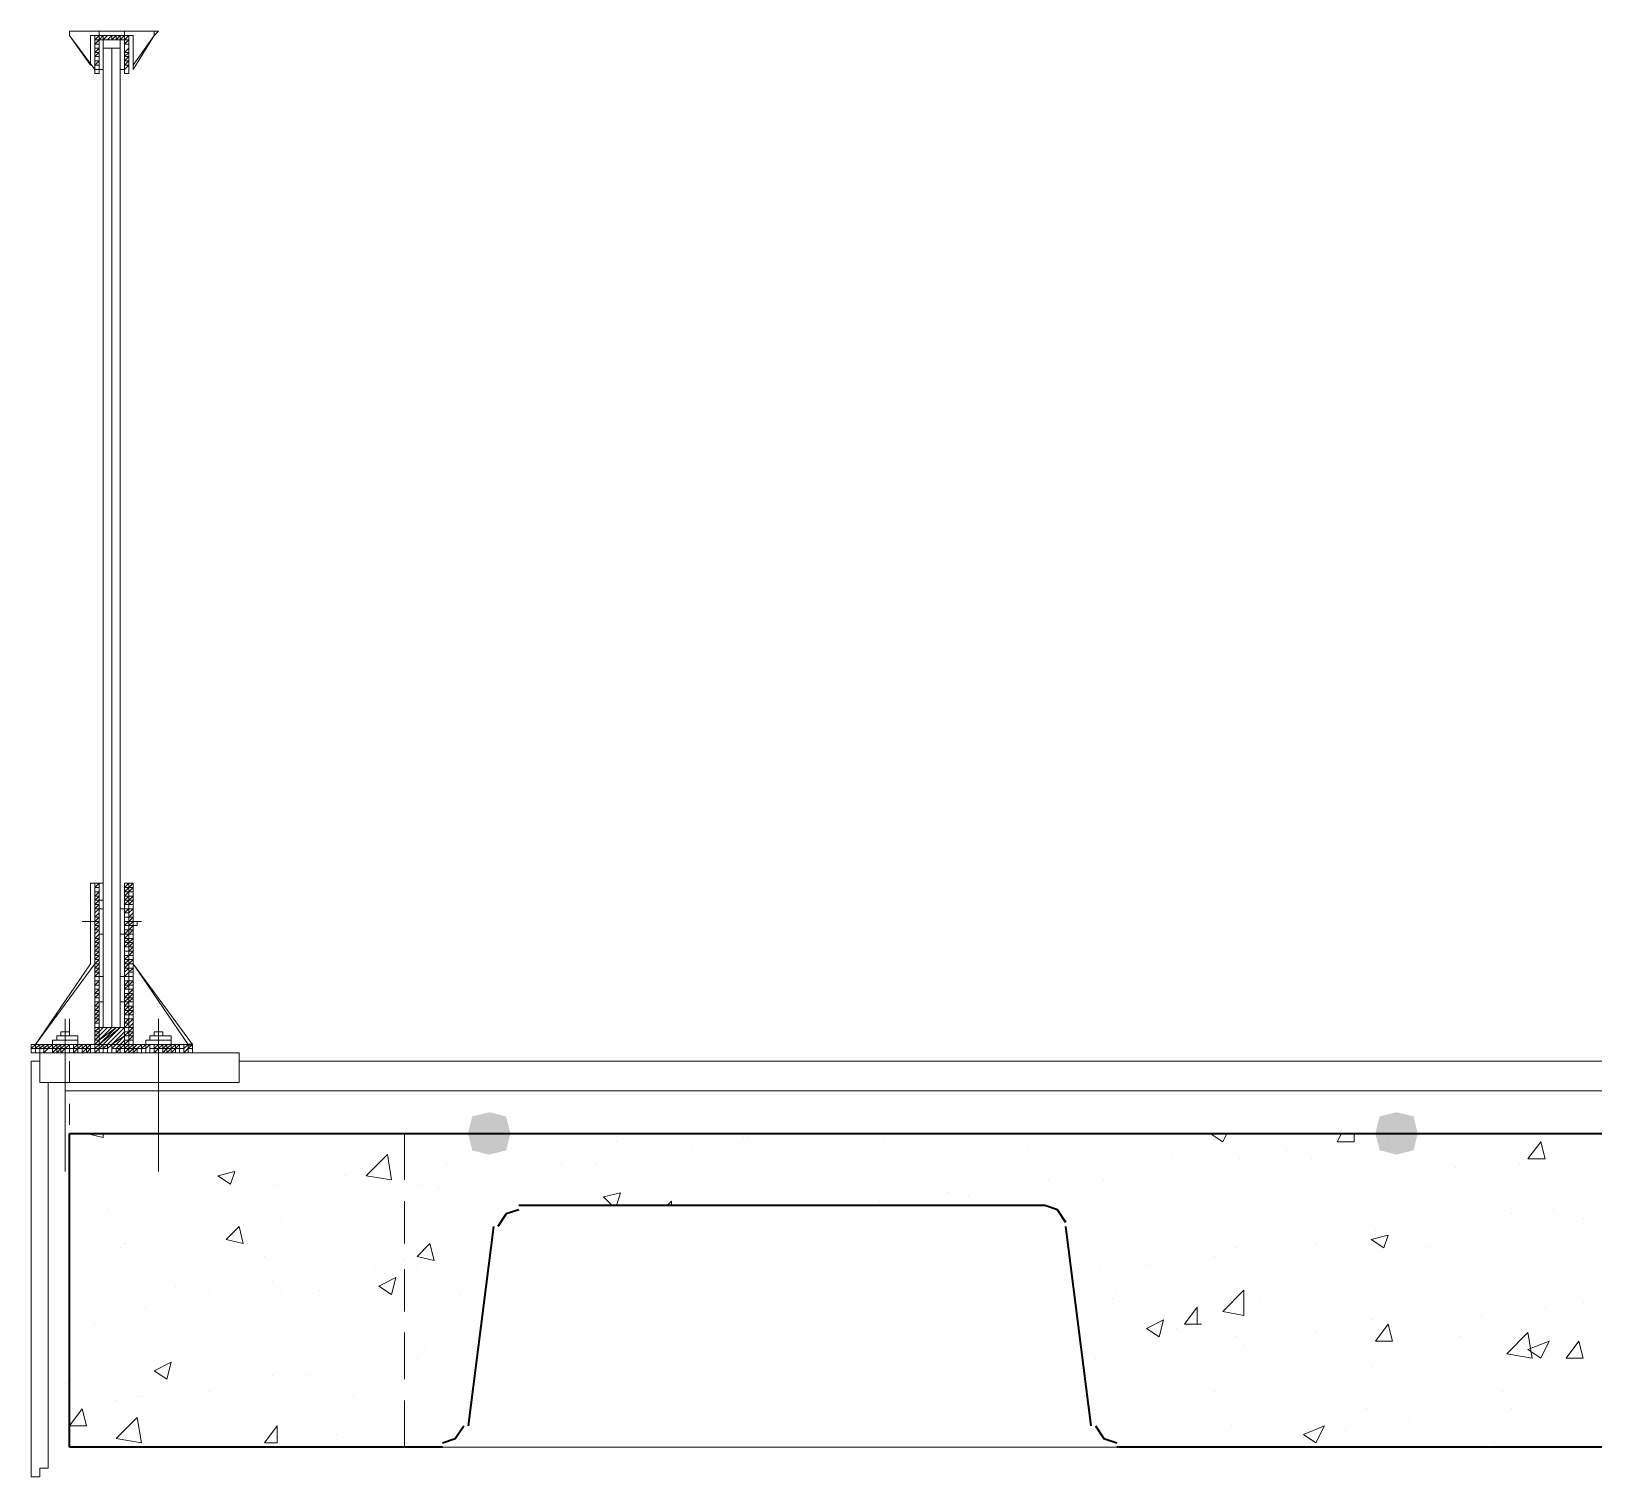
# Model space of a CAD drawing. Header units: millimetres. Extents: x 182 to 575, y -105 to 95.
# Drawn here: x 364.427 to 366.182, y 4.139 to 5.763 of the extents above; entities that cross this region are included whole.
import ezdxf

# ---------------------------------------------------------------- set-up
doc = ezdxf.new("R2010")
doc.units = ezdxf.units.MM
doc.header["$MEASUREMENT"] = 0
doc.layers.add('PDF_Geometry', color=7, linetype='Continuous')
doc.layers.add('PDF_Solid Fills', color=7, linetype='Continuous')

msp = doc.modelspace()

# ---------------------------------------------------------------- hatches: boundary and pattern name
at = {"layer": 'PDF_Solid Fills', "transparency": 33554559}
for points in [[(364.9417, 4.5007), (364.9607, 4.5055), (364.9655, 4.5245), (364.9607, 4.5436), (364.9417, 4.5483), (364.9226, 4.5436), (364.9179, 4.5245), (364.9226, 4.5055)], [(365.9798, 4.5436), (365.9607, 4.5483), (365.9417, 4.5436), (365.9369, 4.5245), (365.9417, 4.5055), (365.9607, 4.5007), (365.9798, 4.5055), (365.9845, 4.5245)]]:
    msp.add_hatch(color=256, dxfattribs=at).paths.add_polyline_path(points)

# ---------------------------------------------------------------- linework, layer by layer
at = {"layer": 'PDF_Geometry', "lineweight": 13}
for points in [[(364.5036, 5.7579), (364.4988, 5.7531), (364.4988, 5.7579), (364.4988, 5.7198), (364.4702, 5.7579), (364.4702, 5.7626), (364.475, 5.7626), (364.5179, 5.7626), (364.5655, 5.7626), (364.5655, 5.7579), (364.5417, 5.7198), (364.5417, 5.7579), (364.5417, 5.7198), (364.5655, 5.7579), (364.5702, 5.7626), (364.5655, 5.7626), (364.5179, 5.7626), (364.5655, 5.7626), (364.5655, 5.7579), (364.5417, 5.7198), (364.5417, 5.7579)], [(364.5131, 5.7579), (364.5083, 5.7531), (364.5083, 5.7579), (364.5036, 5.7531), (364.5036, 5.7483), (364.4988, 5.7483), (364.4988, 5.7436)], [(364.5083, 5.7531), (364.5131, 5.7531), (364.5179, 5.7579), (364.5179, 5.7531), (364.5131, 5.7531)], [(364.5131, 5.7579), (364.5131, 5.7579)], [(364.5131, 5.7579), (364.5131, 5.7579)], [(364.5131, 5.7579), (364.5131, 5.7579)], [(364.5179, 5.7579), (364.5179, 5.7579)], [(364.5274, 5.7579), (364.5274, 5.7531), (364.5226, 5.7531), (364.5274, 5.7579), (364.5226, 5.7579), (364.5226, 5.7531), (364.5179, 5.7531), (364.5226, 5.7579)], [(364.5226, 5.7579), (364.5226, 5.7579)], [(364.5321, 5.7579), (364.5321, 5.7579)], [(364.5369, 5.7579), (364.5369, 5.7579)], [(364.4988, 5.7531), (364.4988, 5.7531)], [(364.5036, 5.7436), (364.4988, 5.7388), (364.4988, 5.7436), (364.5036, 5.7436), (364.5036, 5.7483)], [(364.4988, 5.7436), (364.4988, 5.7436)], [(364.5036, 5.7388), (364.4988, 5.7341), (364.4988, 5.7388), (364.5036, 5.7388), (364.4988, 5.7388)], [(364.5036, 5.7483), (364.5036, 5.7483)], [(364.5036, 5.7436), (364.5036, 5.7436)], [(364.5036, 5.7388), (364.5036, 5.7388)], [(364.5131, 5.7531), (364.5131, 5.7531)], [(364.5179, 5.7531), (364.5179, 5.7531)], [(364.5274, 5.7531), (364.5274, 5.7531)], [(364.5321, 5.7531), (364.5321, 5.7531)], [(364.5321, 5.7483), (364.5369, 5.7483), (364.5321, 5.7483), (364.5369, 5.7531)], [(364.5321, 5.7436), (364.5321, 5.7436)], [(364.5321, 5.7436), (364.5321, 5.7436)], [(364.5369, 5.7388), (364.5321, 5.7388), (364.5369, 5.7436), (364.5369, 5.7388), (364.5321, 5.7388)], [(364.5369, 5.7531), (364.5369, 5.7531)], [(364.5369, 5.7531), (364.5369, 5.7531)], [(364.5369, 5.7531), (364.5369, 5.7531)], [(364.5369, 5.7436), (364.5369, 5.7483)], [(364.5369, 5.7483), (364.5369, 5.7483)], [(364.5369, 5.7436), (364.5369, 5.7436)], [(364.4988, 5.7341), (364.4988, 5.7341)], [(364.4988, 5.7341), (364.5036, 5.7341), (364.5036, 5.7293), (364.4988, 5.7293), (364.5036, 5.7293), (364.4988, 5.7245), (364.5036, 5.7245), (364.5036, 5.7198), (364.4988, 5.7198), (364.4988, 5.715)], [(364.4988, 5.7293), (364.4988, 5.7293)], [(364.4988, 5.7293), (364.4988, 5.7293)], [(364.4988, 5.7245), (364.4988, 5.7245)], [(364.4988, 5.7198), (364.4988, 5.7245)], [(364.5036, 5.7341), (364.5036, 5.7341)], [(364.5036, 5.7245), (364.5036, 5.7245)], [(364.5321, 5.7341), (364.5321, 5.7341)], [(364.5369, 5.7293), (364.5369, 5.7245), (364.5321, 5.7245), (364.5369, 5.7293), (364.5369, 5.7341)], [(364.5321, 5.7245), (364.5321, 5.7293)], [(364.5321, 5.7198), (364.5369, 5.7245), (364.5369, 5.7198), (364.5369, 5.7245)], [(364.4988, 5.7198), (364.4988, 5.7198)], [(364.4988, 5.7198), (364.4988, 5.7198)], [(364.5369, 5.715), (364.5369, 5.7198), (364.5369, 5.715)], [(364.4988, 4.8055), (364.5036, 4.8055), (364.5036, 4.7864), (364.5036, 4.8055), (364.4988, 4.8055), (364.494, 4.8055), (364.494, 4.715), (364.4321, 4.6245), (364.494, 4.715), (364.494, 4.8055), (364.494, 4.715), (364.4321, 4.6245), (364.494, 4.715), (364.494, 4.8055)], [(364.6083, 4.6245), (364.5417, 4.6245), (364.5417, 4.715)], [(364.4702, 4.6531), (364.4702, 4.6341), (364.4702, 4.6388), (364.4655, 4.6388), (364.4655, 4.6341)], [(364.4655, 4.4817), (364.4655, 4.6531)], [(364.5702, 4.4817), (364.5702, 4.6531), (364.5702, 4.6341), (364.5702, 4.6388), (364.575, 4.6388), (364.575, 4.6341), (364.575, 4.6388)], [(364.4655, 4.6388), (364.4607, 4.6388), (364.4607, 4.6341)], [(364.4702, 4.6388), (364.4702, 4.6341)], [(364.5702, 4.6388), (364.5655, 4.6388), (364.5655, 4.6341)], [(364.4702, 4.6198), (364.4702, 4.6198)], [(364.5702, 4.6198), (364.5702, 4.6198)], [(364.4702, 4.6055), (364.4702, 4.5817)], [(364.5702, 4.6055), (364.5702, 4.5817)], [(364.6607, 4.6055), (366.6655, 4.6055)], [(364.4655, 4.5722), (383.4702, 4.5722)], [(364.4702, 4.5722), (364.4702, 4.5722)], [(364.5702, 4.5722), (364.5702, 4.5722)], [(364.4702, 4.5579), (364.4702, 4.5341)], [(364.5702, 4.5579), (364.5702, 4.5341)], [(364.494, 4.5245), (364.4702, 4.5245), (364.4702, 4.4722)], [(364.5702, 4.5245), (364.5226, 4.5245)], [(364.6464, 4.5245), (364.594, 4.5245)], [(364.7226, 4.5245), (364.6702, 4.5245)], [(364.794, 4.5245), (364.7464, 4.5245)], [(364.8464, 4.4722), (364.8464, 4.5245), (364.8226, 4.5245)], [(365.2369, 4.5245), (364.8512, 4.5245)], [(365.4464, 4.5245), (366.0512, 4.5245)], [(366.1798, 4.5245), (365.8702, 4.5245)], [(364.4702, 4.4483), (364.4702, 4.4007)], [(364.8464, 4.4007), (364.8464, 4.4483)], [(364.4702, 4.3722), (364.4702, 4.3245)], [(364.8464, 4.3245), (364.8464, 4.3722)], [(364.4702, 4.3007), (364.4702, 4.2483)], [(364.4988, 4.3103), (364.4988, 4.3103)], [(364.8464, 4.2483), (364.8464, 4.3007)], [(364.4702, 4.2245), (364.4702, 4.1722), (364.494, 4.1722)], [(364.8226, 4.1722), (364.8464, 4.1722), (364.8464, 4.2245)], [(364.5226, 4.1722), (364.5702, 4.1722)], [(364.594, 4.1722), (364.6464, 4.1722)], [(387.8893, 4.1722), (383.2464, 4.1722), (364.6702, 4.1722), (364.7226, 4.1722)], [(364.7464, 4.1722), (364.794, 4.1722)]]:
    msp.add_lwpolyline(points, dxfattribs=at)
for points in [[(364.5179, 5.7626), (364.475, 5.7626), (364.4702, 5.7626), (364.4702, 5.7579), (364.4988, 5.7198), (364.4988, 5.7579), (364.4988, 5.7198), (364.4702, 5.7579), (364.4702, 5.7626), (364.475, 5.7626)], [(364.5036, 5.7531), (364.5036, 5.7579), (364.5036, 5.7531), (364.4988, 5.7531), (364.4988, 5.7483)], [(364.5036, 5.7626), (364.5321, 5.7626), (364.5321, 5.7579), (364.5036, 5.7579)], [(364.5321, 5.7579), (364.5321, 5.7531), (364.5274, 5.7531)], [(364.5369, 5.7579), (364.5369, 5.7531), (364.5321, 5.7531)], [(364.5083, 4.6436), (364.5179, 4.6436), (364.5179, 5.7436), (364.5083, 5.7436)], [(364.5083, 4.6436), (364.5179, 4.6436), (364.5179, 5.7436), (364.5083, 5.7436)], [(364.5274, 4.6436), (364.5179, 4.6436), (364.5179, 5.7436), (364.5274, 5.7436)], [(364.5274, 4.6436), (364.5179, 4.6436), (364.5179, 5.7436), (364.5274, 5.7436)], [(364.5369, 5.7388), (364.5321, 5.7341), (364.5369, 5.7341)], [(364.5369, 5.7341), (364.5369, 5.7293), (364.5321, 5.7293)], [(364.5036, 5.7198), (364.5036, 5.715)], [(364.4321, 4.6245), (364.4988, 4.715), (364.4988, 4.8055), (364.5036, 4.8055), (364.5036, 4.7864), (364.5083, 4.7864), (364.5083, 4.8055), (364.5036, 4.8055), (364.4988, 4.8055), (364.494, 4.8055), (364.494, 4.715)], [(364.5417, 4.8055), (364.5321, 4.8055), (364.5321, 4.6245), (364.5036, 4.6245), (364.5036, 4.8055), (364.4988, 4.8055), (364.4988, 4.615), (364.5417, 4.615)], [(364.4988, 4.8055), (364.5036, 4.8055), (364.5036, 4.7864), (364.5036, 4.8055)], [(364.5417, 4.715), (364.5417, 4.8055), (364.5321, 4.8055), (364.5321, 4.7864), (364.5321, 4.8055), (364.5417, 4.8055), (364.5417, 4.715), (364.6083, 4.6245), (364.6036, 4.6245)], [(364.5417, 4.715), (364.5417, 4.8055), (364.5321, 4.8055), (364.5321, 4.7864), (364.5321, 4.8055), (364.5417, 4.8055), (364.5417, 4.715), (364.6083, 4.6245)], [(364.456, 4.6293), (364.4798, 4.6293), (364.4798, 4.6341), (364.456, 4.6341)], [(364.5607, 4.6293), (364.5845, 4.6293), (364.5845, 4.6341), (364.5607, 4.6341)], [(364.4512, 4.6245), (364.4798, 4.6245), (364.4798, 4.6293), (364.4512, 4.6293)], [(364.556, 4.6245), (364.5845, 4.6245), (364.5845, 4.6293), (364.556, 4.6293)]]:
    msp.add_lwpolyline(points, close=True, dxfattribs=at)
at = {"layer": 'PDF_Geometry', "lineweight": 20}
for points in [[(364.494, 5.7579), (364.4988, 5.7579), (364.4988, 5.7198), (364.4702, 5.7579), (364.494, 5.7245)], [(364.5179, 5.7626), (364.475, 5.7626)], [(364.5321, 5.715), (364.5321, 5.7531), (364.5036, 5.7531), (364.5036, 5.715), (364.4988, 5.715), (364.4988, 5.7579), (364.5369, 5.7579), (364.5369, 5.715)], [(364.5179, 5.7626), (364.5655, 5.7626)], [(364.5036, 5.7531), (364.5083, 5.7531), (364.5083, 5.7198), (364.5036, 5.7198)], [(364.5321, 5.7531), (364.5274, 5.7531), (364.5274, 5.7198), (364.5321, 5.7198)], [(364.6036, 4.6245), (364.5417, 4.715), (364.5417, 4.8055), (364.5321, 4.8055), (364.5321, 4.7864), (364.5321, 4.8055), (364.5417, 4.8055), (364.5417, 4.715), (364.6083, 4.6245)], [(364.5417, 4.715), (364.5417, 4.8055), (364.5321, 4.8055), (364.5321, 4.7864), (364.5321, 4.8055), (364.5417, 4.8055), (364.5417, 4.715), (364.6083, 4.6245), (364.6036, 4.6245)], [(364.5036, 4.7769), (364.5083, 4.7769), (364.5083, 4.7483), (364.5036, 4.7483)], [(364.5274, 4.7769), (364.5321, 4.7769), (364.5321, 4.7483), (364.5274, 4.7483)], [(364.494, 4.7626), (364.494, 4.7674), (364.494, 4.7626), (364.494, 4.7579), (364.494, 4.7626), (364.494, 4.7531)], [(364.5464, 4.7626), (364.5464, 4.7579), (364.5417, 4.7579), (364.5417, 4.7626)], [(364.5417, 4.715), (364.5417, 4.6245), (364.6036, 4.6245)], [(364.5036, 4.7007), (364.5083, 4.7007), (364.5083, 4.6722), (364.5036, 4.6722)], [(364.5274, 4.7007), (364.5321, 4.7007), (364.5321, 4.6722), (364.5274, 4.6722)], [(364.5036, 4.6436), (364.5321, 4.6436), (364.5321, 4.6245), (364.5036, 4.6245)], [(364.4274, 4.6245), (364.4274, 4.615), (364.6083, 4.615), (364.6083, 4.6245)], [(364.4369, 4.5817), (364.6607, 4.5817), (364.6607, 4.615), (364.4369, 4.615)]]:
    msp.add_lwpolyline(points, close=True, dxfattribs=at)
for points in [[(364.475, 5.7579), (364.475, 5.7579)], [(364.475, 5.7579), (364.475, 5.7579)], [(364.5417, 5.7198), (364.5655, 5.7579), (364.5417, 5.7245), (364.5417, 5.7579), (364.5369, 5.7579), (364.5369, 5.7198)], [(364.494, 4.8055), (364.494, 4.715), (364.4321, 4.6245), (364.4988, 4.715), (364.4321, 4.6245), (364.4988, 4.6245), (364.4988, 4.715), (364.4988, 4.8055), (364.5036, 4.8055), (364.5036, 4.7864), (364.5083, 4.7864), (364.5083, 4.8055)], [(364.4988, 4.8055), (364.5036, 4.8055)], [(364.5036, 4.7626), (364.4845, 4.7626)], [(364.5321, 4.7626), (364.5512, 4.7626)], [(364.5417, 4.7626), (364.5417, 4.7674), (364.5417, 4.7626)], [(364.5417, 4.7626), (364.5417, 4.7531), (364.5417, 4.7626)], [(364.5464, 4.7626), (364.5417, 4.7626), (364.5464, 4.7626)], [(364.5036, 4.6436), (364.5083, 4.6436), (364.5036, 4.6388), (364.5083, 4.6436)], [(364.5036, 4.6341), (364.5131, 4.6436), (364.5036, 4.6341), (364.5131, 4.6436)], [(364.5036, 4.6293), (364.5179, 4.6436), (364.5036, 4.6293), (364.5226, 4.6436), (364.5036, 4.6245), (364.5226, 4.6436)], [(364.5036, 4.6245), (364.5274, 4.6436), (364.5083, 4.6245), (364.5274, 4.6436)], [(364.5131, 4.6245), (364.5321, 4.6436), (364.5131, 4.6245), (364.5321, 4.6436)], [(364.5179, 4.6245), (364.5321, 4.6388), (364.5179, 4.6245), (364.5321, 4.6341), (364.5226, 4.6245), (364.5321, 4.6341)], [(364.5274, 4.6245), (364.5321, 4.6293), (364.5274, 4.6245), (364.5321, 4.6293)], [(364.5321, 4.6245), (364.5321, 4.6245)], [(364.4464, 4.5817), (364.4464, 4.1483), (364.4369, 4.1483), (364.4369, 4.1388), (364.4274, 4.1388), (364.4274, 4.6055), (364.4369, 4.6055)], [(364.4369, 4.1483), (364.4369, 4.1483)]]:
    msp.add_lwpolyline(points, dxfattribs=at)
at = {"layer": 'PDF_Geometry', "lineweight": 0}
for points in [[(364.5036, 5.7626), (364.5179, 5.7626), (364.5321, 5.7626), (364.5179, 5.7626)], [(364.5036, 5.7579), (364.5179, 5.7579), (364.5321, 5.7579), (364.5179, 5.7579)], [(364.5321, 5.7198), (364.5321, 5.7531), (364.5321, 5.7198), (364.5321, 5.7531)], [(364.5083, 4.7769), (364.5083, 4.7483)], [(364.5321, 4.7769), (364.5321, 4.7483)], [(364.5321, 4.7769), (364.5321, 4.7483)], [(364.5083, 4.7007), (364.5083, 4.6722)], [(364.5321, 4.7007), (364.5321, 4.6722)], [(364.5321, 4.7007), (364.5321, 4.6722)], [(366.1226, 4.515), (366.1274, 4.496), (366.1083, 4.496)], [(364.8321, 4.4722), (364.8036, 4.4769), (364.8274, 4.5007)], [(364.6559, 4.4817), (364.6512, 4.4674), (364.6369, 4.4769)], [(364.6607, 4.4198), (364.6655, 4.4007), (364.6464, 4.4055)], [(365.9512, 4.4103), (365.9464, 4.396), (365.9321, 4.4055)], [(364.875, 4.4007), (364.8798, 4.3817), (364.8607, 4.3864)], [(364.8369, 4.3626), (364.8321, 4.3436), (364.8179, 4.3531)], [(365.7893, 4.3198), (365.7655, 4.3245), (365.7893, 4.3483)], [(365.6988, 4.315), (365.694, 4.296), (365.6798, 4.3055)], [(365.9512, 4.3103), (365.956, 4.2912), (365.9369, 4.2912)], [(366.1131, 4.2722), (366.0845, 4.2769), (366.1083, 4.3007)], [(366.1321, 4.2912), (366.1226, 4.2722), (366.1083, 4.2817)], [(366.1655, 4.2912), (366.1702, 4.2722), (366.1512, 4.2722)], [(364.5845, 4.2674), (364.5798, 4.2483), (364.5655, 4.2579)], [(364.4845, 4.215), (364.4893, 4.196), (364.4702, 4.196)], [(364.5512, 4.1769), (364.5226, 4.1817), (364.5464, 4.2055)], [(364.7036, 4.196), (364.7036, 4.1769), (364.6893, 4.1769)], [(365.8798, 4.196), (365.8702, 4.1769), (365.856, 4.1864)]]:
    msp.add_lwpolyline(points, close=True, dxfattribs=at)
for points in [[(364.5036, 5.7198), (364.5036, 5.7531)], [(364.5083, 5.7198), (364.5083, 5.7531), (364.5083, 5.7198), (364.5083, 5.7531)], [(364.5036, 4.7483), (364.5036, 4.7769)], [(364.5083, 4.7483), (364.5083, 4.7769)], [(364.5036, 4.6722), (364.5036, 4.7007)], [(364.5083, 4.6722), (364.5083, 4.7007)], [(364.4274, 4.615), (364.6083, 4.615)], [(364.4893, 4.5245), (364.5083, 4.5198), (364.5083, 4.5245)], [(365.0845, 4.515), (365.0845, 4.515)], [(365.1702, 4.5103), (365.1702, 4.5103)], [(365.2274, 4.5198), (365.2274, 4.5198)], [(365.2321, 4.5198), (365.2321, 4.5198)], [(365.3845, 4.515), (365.3845, 4.515)], [(365.5464, 4.5103), (365.5464, 4.5103)], [(365.7512, 4.5245), (365.7655, 4.515), (365.7702, 4.5245)], [(365.9131, 4.5245), (365.9131, 4.515), (365.894, 4.515), (365.8988, 4.5245)], [(365.9417, 4.515), (365.9417, 4.515)], [(365.9512, 4.5198), (365.9512, 4.5198)], [(365.7083, 4.5007), (365.7083, 4.5007)], [(365.7607, 4.496), (365.7607, 4.496)], [(365.7845, 4.496), (365.7845, 4.496)], [(365.8369, 4.5055), (365.8369, 4.5055)], [(365.8655, 4.496), (365.8655, 4.496)], [(364.7798, 4.4769), (364.7798, 4.4769)], [(364.894, 4.4912), (364.894, 4.4912)], [(365.0226, 4.4912), (365.0226, 4.4912)], [(365.0607, 4.4912), (365.0607, 4.4912)], [(366.0274, 4.4864), (366.0274, 4.4864)], [(366.0988, 4.4912), (366.0988, 4.4912)], [(364.7036, 4.4674), (364.7036, 4.4674)], [(364.8655, 4.4674), (364.8655, 4.4674)], [(364.8845, 4.4626), (364.8845, 4.4626)], [(365.0798, 4.4436), (365.0702, 4.4531), (365.0893, 4.4579), (365.0845, 4.4436)], [(365.456, 4.4579), (365.456, 4.4579)], [(365.5702, 4.4722), (365.5702, 4.4722)], [(365.6321, 4.4722), (365.6321, 4.4722)], [(365.9226, 4.4626), (365.9226, 4.4626)], [(364.7131, 4.4483), (364.7131, 4.4483)], [(365.1417, 4.4436), (365.1464, 4.4483), (365.1464, 4.4436)], [(365.3798, 4.4483), (365.3798, 4.4483)], [(365.4798, 4.4531), (365.4798, 4.4531)], [(364.5131, 4.4388), (364.5131, 4.4388)], [(364.5607, 4.4293), (364.5607, 4.4293)], [(364.7083, 4.4293), (364.7083, 4.4293)], [(365.7464, 4.4341), (365.7464, 4.4341)], [(366.0607, 4.4293), (366.0607, 4.4293)], [(366.0893, 4.4341), (366.0893, 4.4341)], [(366.1369, 4.4388), (366.1369, 4.4388)], [(366.1702, 4.4293), (366.1702, 4.4293)], [(364.4464, 4.4198), (364.4464, 4.4198)], [(365.9369, 4.415), (365.9369, 4.415)], [(364.5274, 4.396), (364.5274, 4.396)], [(364.5321, 4.4007), (364.5321, 4.4007)], [(365.7798, 4.396), (365.7798, 4.396)], [(365.8702, 4.4007), (365.8702, 4.4007)], [(365.994, 4.396), (365.994, 4.396)], [(364.6893, 4.3864), (364.6893, 4.3864)], [(364.8131, 4.3722), (364.8131, 4.3722)], [(364.8464, 4.3817), (364.8464, 4.3817)], [(364.8607, 4.3722), (364.8607, 4.3722)], [(365.6274, 4.3722), (365.6274, 4.3722)], [(365.6798, 4.3769), (365.6798, 4.3769)], [(365.756, 4.3864), (365.756, 4.3864)], [(364.5893, 4.3531), (364.5893, 4.3531)], [(364.6988, 4.3579), (364.6988, 4.3579)], [(365.8179, 4.3674), (365.8179, 4.3674)], [(364.6274, 4.3483), (364.6274, 4.3483)], [(364.7083, 4.3483), (364.7083, 4.3483)], [(364.7512, 4.3483), (364.7512, 4.3483)], [(364.9083, 4.3436), (364.9083, 4.3436)], [(365.6417, 4.3388), (365.6417, 4.3388)], [(365.6464, 4.3483), (365.6464, 4.3483)], [(365.8083, 4.3388), (365.8083, 4.3388)], [(364.556, 4.3293), (364.556, 4.3293)], [(365.7417, 4.3103), (365.7226, 4.3103), (365.7369, 4.3293), (365.7369, 4.3103)], [(365.9702, 4.3341), (365.9702, 4.3341)], [(366.056, 4.3198), (366.056, 4.3198)], [(366.0845, 4.3341), (366.0845, 4.3341)], [(366.1274, 4.3293), (366.1274, 4.3293)], [(366.1702, 4.3341), (366.1702, 4.3341)], [(365.7131, 4.3055), (365.7131, 4.3055)], [(365.8702, 4.3007), (365.8702, 4.3007)], [(365.9321, 4.315), (365.9321, 4.315)], [(365.9798, 4.3103), (365.9798, 4.3103)], [(364.8702, 4.2817), (364.8702, 4.2817)], [(365.7798, 4.296), (365.7798, 4.296)], [(365.7893, 4.2864), (365.7893, 4.2864)], [(366.0321, 4.296), (366.0321, 4.296)], [(366.1083, 4.2912), (366.1083, 4.2912)], [(364.8607, 4.2722), (364.8607, 4.2722)], [(364.9226, 4.2769), (364.9226, 4.2769)], [(365.6226, 4.2722), (365.6226, 4.2722)], [(365.6798, 4.2674), (365.6798, 4.2674)], [(364.6988, 4.2531), (364.6988, 4.2531)], [(364.7036, 4.2483), (364.7036, 4.2483)], [(364.7369, 4.2531), (364.7369, 4.2531)], [(365.9321, 4.2626), (365.9321, 4.2626)], [(364.4655, 4.2436), (364.4655, 4.2436)], [(364.5464, 4.2293), (364.5464, 4.2293)], [(364.5512, 4.2293), (364.5512, 4.2293)], [(364.6226, 4.2388), (364.6226, 4.2388)], [(364.6274, 4.2341), (364.6274, 4.2341)], [(364.7893, 4.2293), (364.7893, 4.2293)], [(365.756, 4.2341), (365.756, 4.2341)], [(366.0798, 4.2341), (366.0798, 4.2341)], [(364.5226, 4.2245), (364.5226, 4.2245)], [(365.9274, 4.215), (365.9274, 4.215)], [(366.0893, 4.215), (366.0893, 4.215)], [(365.775, 4.196), (365.775, 4.196)], [(365.975, 4.2007), (365.975, 4.2007)], [(364.7702, 4.1864), (364.7702, 4.1864)], [(365.7464, 4.1864), (365.7464, 4.1864)], [(365.9036, 4.1912), (365.9036, 4.1912)], [(365.9083, 4.1817), (365.9083, 4.1817)], [(366.0702, 4.1769), (366.0702, 4.1769)]]:
    msp.add_lwpolyline(points, dxfattribs=at)
at = {"layer": 'PDF_Geometry', "color": 8, "lineweight": 13, "true_color": 0x808080}
for points in [[(364.4988, 4.8055), (364.4988, 4.8007)], [(364.5036, 4.7912), (364.4988, 4.7864), (364.4988, 4.7912), (364.5036, 4.7912), (364.5036, 4.796), (364.4988, 4.7912), (364.4988, 4.796), (364.5036, 4.796), (364.5036, 4.8007), (364.4988, 4.8007), (364.4988, 4.796), (364.4988, 4.8007), (364.5036, 4.8055)], [(364.4988, 4.796), (364.4988, 4.796)], [(364.4988, 4.7912), (364.4988, 4.7912)], [(364.5321, 4.8055), (364.5321, 4.8055)], [(364.5417, 4.796), (364.5369, 4.796), (364.5369, 4.7912), (364.5321, 4.7912), (364.5369, 4.796), (364.5369, 4.8007), (364.5417, 4.8007), (364.5369, 4.796), (364.5321, 4.796), (364.5369, 4.8007), (364.5417, 4.8055)], [(364.5321, 4.8007), (364.5321, 4.8007)], [(364.5321, 4.796), (364.5321, 4.796)], [(364.5369, 4.7864), (364.5417, 4.7864), (364.5369, 4.7864), (364.5369, 4.7817), (364.5321, 4.7817), (364.5369, 4.7864), (364.5369, 4.7912), (364.5417, 4.7912), (364.5369, 4.7864), (364.5321, 4.7864), (364.5369, 4.7912)], [(364.5417, 4.796), (364.5417, 4.796)], [(364.5417, 4.796), (364.5417, 4.796)], [(364.5417, 4.7912), (364.5417, 4.7912)], [(364.5036, 4.7864), (364.4988, 4.7817), (364.4988, 4.7864), (364.5036, 4.7864), (364.5036, 4.7817), (364.4988, 4.7817), (364.4988, 4.7769), (364.4988, 4.7817)], [(364.5036, 4.7817), (364.4988, 4.7769)], [(364.5036, 4.7817), (364.5036, 4.7817)], [(364.5036, 4.7769), (364.5036, 4.7769)], [(364.5321, 4.7864), (364.5321, 4.7864)], [(364.5321, 4.7769), (364.5369, 4.7769), (364.5369, 4.7817), (364.5417, 4.7864)], [(364.5321, 4.7817), (364.5321, 4.7817)], [(364.5369, 4.7769), (364.5417, 4.7769), (364.5369, 4.7769), (364.5369, 4.7722), (364.5321, 4.7722), (364.5369, 4.7769), (364.5369, 4.7817), (364.5417, 4.7817)], [(364.5321, 4.7769), (364.5321, 4.7769)], [(364.5321, 4.7722), (364.5369, 4.7722), (364.5417, 4.7769)], [(364.5369, 4.7817), (364.5369, 4.7817)], [(364.5417, 4.7817), (364.5417, 4.7817)], [(364.5036, 4.7722), (364.4988, 4.7674), (364.4988, 4.7722)], [(364.5036, 4.7626), (364.5036, 4.7579), (364.4988, 4.7579), (364.4988, 4.7626), (364.5036, 4.7674)], [(364.4988, 4.7626), (364.4988, 4.7626)], [(364.4988, 4.7626), (364.5036, 4.7626), (364.4988, 4.7579), (364.4988, 4.7531), (364.5036, 4.7579)], [(364.4988, 4.7579), (364.4988, 4.7579)], [(364.5036, 4.7722), (364.5036, 4.7722)], [(364.5036, 4.7722), (364.5036, 4.7722)], [(364.5036, 4.7674), (364.5036, 4.7674)], [(364.5036, 4.7579), (364.5036, 4.7579)], [(364.5321, 4.7722), (364.5321, 4.7722)], [(364.5369, 4.7722), (364.5369, 4.7674), (364.5321, 4.7674), (364.5369, 4.7674), (364.5417, 4.7722)], [(364.5321, 4.7674), (364.5321, 4.7674)], [(364.5321, 4.7626), (364.5321, 4.7626)], [(364.5369, 4.7579), (364.5417, 4.7626), (364.5369, 4.7626), (364.5369, 4.7579), (364.5321, 4.7579), (364.5369, 4.7626)], [(364.5417, 4.7483), (364.5369, 4.7483), (364.5321, 4.7436), (364.5369, 4.7436), (364.5369, 4.7483), (364.5417, 4.7531), (364.5369, 4.7531), (364.5369, 4.7483), (364.5321, 4.7483), (364.5369, 4.7531), (364.5369, 4.7579), (364.5417, 4.7579), (364.5369, 4.7531), (364.5321, 4.7531), (364.5321, 4.7579)], [(364.5369, 4.7722), (364.5369, 4.7722)], [(364.5417, 4.7722), (364.5417, 4.7722)], [(364.5417, 4.7722), (364.5417, 4.7722)], [(364.5417, 4.7626), (364.5417, 4.7626)], [(364.5417, 4.7579), (364.5417, 4.7579)], [(364.4988, 4.7531), (364.4988, 4.7531)], [(364.4988, 4.7531), (364.5036, 4.7531), (364.4988, 4.7483), (364.4988, 4.7436), (364.5036, 4.7483), (364.5036, 4.7531)], [(364.4988, 4.7483), (364.4988, 4.7483)], [(364.4988, 4.7483), (364.4988, 4.7483)], [(364.4988, 4.7341), (364.5036, 4.7388), (364.5036, 4.7436), (364.4988, 4.7388), (364.4988, 4.7436), (364.5036, 4.7436), (364.5036, 4.7483)], [(364.4988, 4.7436), (364.4988, 4.7436)], [(364.5036, 4.7388), (364.4988, 4.7388), (364.4988, 4.7341), (364.4988, 4.7388)], [(364.5036, 4.7483), (364.5036, 4.7483)], [(364.5036, 4.7388), (364.5036, 4.7388)], [(364.5321, 4.7531), (364.5321, 4.7531)], [(364.5321, 4.7483), (364.5321, 4.7483)], [(364.5321, 4.7341), (364.5369, 4.7341), (364.5369, 4.7388), (364.5417, 4.7388), (364.5369, 4.7341), (364.5321, 4.7341), (364.5369, 4.7388), (364.5417, 4.7436)], [(364.5321, 4.7388), (364.5321, 4.7388)], [(364.5369, 4.7483), (364.5369, 4.7483)], [(364.5369, 4.7388), (364.5369, 4.7388)], [(364.5369, 4.7388), (364.5369, 4.7388)], [(364.5417, 4.7483), (364.5417, 4.7483)], [(364.5417, 4.7483), (364.5417, 4.7483)], [(364.5417, 4.7388), (364.5417, 4.7388)], [(364.4988, 4.7293), (364.4988, 4.7293)], [(364.4988, 4.7245), (364.4988, 4.7245)], [(364.5036, 4.7341), (364.5036, 4.7341)], [(364.5036, 4.7341), (364.5036, 4.7341)], [(364.5036, 4.7293), (364.5036, 4.7293)], [(364.5036, 4.7245), (364.5036, 4.7245)], [(364.5036, 4.7245), (364.5036, 4.7245)], [(364.5369, 4.7293), (364.5369, 4.7341), (364.5417, 4.7341), (364.5369, 4.7293), (364.5321, 4.7293)], [(364.5321, 4.7293), (364.5321, 4.7293)], [(364.5321, 4.7293), (364.5321, 4.7293)], [(364.5369, 4.7245), (364.5369, 4.7198), (364.5321, 4.7198), (364.5369, 4.7245), (364.5417, 4.7245), (364.5417, 4.7198), (364.5369, 4.715), (364.5369, 4.7103), (364.5321, 4.7103)], [(364.5369, 4.7293), (364.5369, 4.7293)], [(364.5369, 4.7293), (364.5369, 4.7293)], [(364.5417, 4.7293), (364.5417, 4.7293)], [(364.5417, 4.7245), (364.5417, 4.7245)], [(364.4988, 4.7198), (364.4988, 4.7198)], [(364.5036, 4.715), (364.4988, 4.7103), (364.4988, 4.715), (364.5036, 4.715), (364.5036, 4.7198)], [(364.4988, 4.715), (364.4988, 4.715)], [(364.4988, 4.715), (364.4988, 4.715)], [(364.4988, 4.7103), (364.4988, 4.7103)], [(364.4988, 4.7103), (364.5036, 4.7103), (364.4988, 4.7055)], [(364.4988, 4.7007), (364.4988, 4.696), (364.4988, 4.7007), (364.5036, 4.7007), (364.5036, 4.7055), (364.4988, 4.7007), (364.4988, 4.7055), (364.5036, 4.7055), (364.5036, 4.7103)], [(364.4988, 4.7055), (364.4988, 4.7055)], [(364.4988, 4.7055), (364.4988, 4.7055)], [(364.5321, 4.7198), (364.5321, 4.7198)], [(364.5417, 4.7198), (364.5369, 4.7198), (364.5369, 4.715), (364.5321, 4.715), (364.5369, 4.7198)], [(364.5369, 4.715), (364.5417, 4.715), (364.5369, 4.715), (364.5321, 4.7103), (364.5321, 4.715)], [(364.5321, 4.7055), (364.5369, 4.7103)], [(364.5321, 4.7055), (364.5321, 4.7055)], [(364.5321, 4.7055), (364.5321, 4.7055)], [(364.5417, 4.715), (364.5417, 4.715)], [(364.5417, 4.7103), (364.5417, 4.7103)], [(364.5417, 4.7055), (364.5417, 4.7055)], [(364.4988, 4.7007), (364.4988, 4.7007)], [(364.5036, 4.696), (364.4988, 4.6912), (364.4988, 4.696), (364.5036, 4.696), (364.5036, 4.7007)], [(364.4988, 4.696), (364.4988, 4.696)], [(364.4988, 4.6864), (364.4988, 4.6864)], [(364.4988, 4.6817), (364.5036, 4.6817), (364.5036, 4.6864)], [(364.5036, 4.7007), (364.5036, 4.7007)], [(364.5036, 4.696), (364.5036, 4.696)], [(364.5036, 4.6912), (364.5036, 4.6912)], [(364.5036, 4.6912), (364.5036, 4.6912)], [(364.5036, 4.6864), (364.5036, 4.6864)], [(364.5321, 4.7007), (364.5369, 4.7007), (364.5417, 4.7007), (364.5369, 4.7007), (364.5369, 4.696), (364.5321, 4.696)], [(364.5321, 4.6912), (364.5369, 4.6912), (364.5369, 4.696), (364.5417, 4.696), (364.5369, 4.6912), (364.5321, 4.6912), (364.5369, 4.696), (364.5369, 4.7007)], [(364.5321, 4.696), (364.5321, 4.696)], [(364.5369, 4.6912), (364.5369, 4.6864), (364.5321, 4.6864), (364.5369, 4.6912), (364.5417, 4.6912)], [(364.5321, 4.6864), (364.5321, 4.6864)], [(364.5321, 4.6817), (364.5369, 4.6817), (364.5369, 4.6864), (364.5417, 4.6864), (364.5369, 4.6864)], [(364.5417, 4.6722), (364.5369, 4.6722), (364.5369, 4.6674), (364.5321, 4.6674), (364.5369, 4.6722), (364.5369, 4.6769), (364.5417, 4.6769), (364.5369, 4.6722), (364.5321, 4.6722), (364.5369, 4.6769), (364.5417, 4.6817), (364.5369, 4.6817), (364.5321, 4.6769), (364.5369, 4.6769), (364.5369, 4.6817), (364.5417, 4.6864)], [(364.5369, 4.696), (364.5369, 4.696)], [(364.5417, 4.7007), (364.5417, 4.7007)], [(364.5417, 4.696), (364.5417, 4.696)], [(364.5417, 4.6912), (364.5417, 4.6912)], [(364.5036, 4.6674), (364.4988, 4.6626), (364.4988, 4.6674), (364.5036, 4.6674), (364.5036, 4.6722), (364.4988, 4.6674), (364.4988, 4.6722), (364.5036, 4.6722), (364.5036, 4.6769), (364.4988, 4.6769), (364.4988, 4.6817), (364.5036, 4.6817), (364.4988, 4.6769), (364.4988, 4.6722), (364.4988, 4.6769)], [(364.4988, 4.6769), (364.4988, 4.6769)], [(364.4988, 4.6722), (364.4988, 4.6722)], [(364.4988, 4.6722), (364.4988, 4.6722)], [(364.5036, 4.6769), (364.5036, 4.6769)], [(364.5321, 4.6817), (364.5321, 4.6817)], [(364.5321, 4.6817), (364.5321, 4.6817)], [(364.5321, 4.6769), (364.5321, 4.6769)], [(364.5321, 4.6722), (364.5321, 4.6722)], [(364.5417, 4.6817), (364.5417, 4.6817)], [(364.5417, 4.6722), (364.5417, 4.6722)], [(364.5417, 4.6722), (364.5417, 4.6722)], [(364.4988, 4.6674), (364.4988, 4.6674)], [(364.4988, 4.6626), (364.4988, 4.6626)], [(364.4988, 4.6579), (364.4988, 4.6531), (364.4988, 4.6579), (364.5036, 4.6579), (364.5036, 4.6626)], [(364.4988, 4.6531), (364.5036, 4.6579)], [(364.5036, 4.6674), (364.5036, 4.6674)], [(364.5036, 4.6579), (364.5036, 4.6579)], [(364.5036, 4.6579), (364.5036, 4.6579)], [(364.5036, 4.6531), (364.5036, 4.6531)], [(364.5369, 4.6626), (364.5417, 4.6626), (364.5369, 4.6626), (364.5369, 4.6579), (364.5321, 4.6579), (364.5369, 4.6626), (364.5369, 4.6674), (364.5417, 4.6674), (364.5369, 4.6626), (364.5321, 4.6626), (364.5369, 4.6674)], [(364.5321, 4.6626), (364.5321, 4.6626)], [(364.5321, 4.6531), (364.5369, 4.6531), (364.5369, 4.6579), (364.5417, 4.6626)], [(364.5321, 4.6579), (364.5321, 4.6579)], [(364.5369, 4.6531), (364.5417, 4.6531), (364.5369, 4.6531), (364.5369, 4.6483), (364.5369, 4.6436), (364.5321, 4.6436), (364.5369, 4.6483), (364.5321, 4.6483), (364.5369, 4.6531), (364.5369, 4.6579), (364.5417, 4.6579)], [(364.5321, 4.6531), (364.5321, 4.6531)], [(364.5321, 4.6483), (364.5369, 4.6483), (364.5417, 4.6531)], [(364.5369, 4.6579), (364.5369, 4.6579)], [(364.5417, 4.6674), (364.5417, 4.6674)], [(364.5417, 4.6579), (364.5417, 4.6579)], [(364.4988, 4.6483), (364.4988, 4.6483)], [(364.4988, 4.6436), (364.4988, 4.6483), (364.5036, 4.6483)], [(364.4988, 4.6436), (364.4988, 4.6436)], [(364.5036, 4.6388), (364.5036, 4.6341), (364.4988, 4.6341), (364.4988, 4.6388), (364.5036, 4.6436)], [(364.4988, 4.6388), (364.4988, 4.6388)], [(364.4988, 4.6388), (364.5036, 4.6388), (364.4988, 4.6341), (364.4988, 4.6293), (364.5036, 4.6341)], [(364.4988, 4.6341), (364.4988, 4.6341)], [(364.5036, 4.6483), (364.5036, 4.6483)], [(364.5036, 4.6483), (364.5036, 4.6483)], [(364.5036, 4.6483), (364.5036, 4.6483)], [(364.5036, 4.6436), (364.5036, 4.6436)], [(364.5036, 4.6341), (364.5036, 4.6341)], [(364.5369, 4.6293), (364.5321, 4.6245), (364.5321, 4.6198), (364.5274, 4.6198), (364.5226, 4.615), (364.5226, 4.6198), (364.5274, 4.6198), (364.5274, 4.6245), (364.5274, 4.6198), (364.5321, 4.6198), (364.5321, 4.6245), (364.5274, 4.6198), (364.5274, 4.615), (364.5274, 4.6198), (364.5321, 4.6245), (364.5369, 4.6245), (364.5369, 4.6293), (364.5417, 4.6293), (364.5369, 4.6293), (364.5369, 4.6341), (364.5417, 4.6341), (364.5369, 4.6293), (364.5321, 4.6293), (364.5321, 4.6341)], [(364.5321, 4.6483), (364.5321, 4.6483)], [(364.5321, 4.6436), (364.5321, 4.6436)], [(364.5321, 4.6388), (364.5321, 4.6388)], [(364.5369, 4.6341), (364.5417, 4.6388), (364.5369, 4.6388), (364.5369, 4.6341), (364.5321, 4.6341), (364.5369, 4.6388)], [(364.5369, 4.6436), (364.5417, 4.6483)], [(364.5417, 4.6483), (364.5417, 4.6483)], [(364.5417, 4.6483), (364.5417, 4.6483)], [(364.5417, 4.6388), (364.5417, 4.6388)], [(364.5417, 4.6341), (364.5417, 4.6341)], [(364.4274, 4.6198), (364.4274, 4.6198)], [(364.4369, 4.6198), (364.4417, 4.6198), (364.4464, 4.6245), (364.4464, 4.6198), (364.4417, 4.6198), (364.4417, 4.615), (364.4464, 4.6198)], [(364.4417, 4.6245), (364.4417, 4.6245)], [(364.4417, 4.615), (364.4417, 4.6198)], [(364.4655, 4.6198), (364.4607, 4.6198), (364.4607, 4.615), (364.4655, 4.6198), (364.4655, 4.6245), (364.4607, 4.6198), (364.456, 4.615), (364.456, 4.6198), (364.4607, 4.6198), (364.4607, 4.6245), (364.456, 4.6198), (364.4512, 4.6198), (364.4512, 4.615), (364.4512, 4.6198), (364.456, 4.6245), (364.456, 4.6198), (364.4512, 4.615)], [(364.4702, 4.6245), (364.475, 4.6245), (364.475, 4.6198), (364.4702, 4.6198), (364.4702, 4.615)], [(364.4702, 4.6198), (364.4702, 4.6198)], [(364.4702, 4.6198), (364.4702, 4.6198)], [(364.4702, 4.6198), (364.4702, 4.6198)], [(364.475, 4.6245), (364.475, 4.6245)], [(364.475, 4.615), (364.4798, 4.6198), (364.4845, 4.6245), (364.4845, 4.6198), (364.4845, 4.615)], [(364.4798, 4.6245), (364.4798, 4.6245)], [(364.4798, 4.615), (364.4798, 4.6198), (364.4845, 4.6198), (364.4893, 4.6245)], [(364.4798, 4.6198), (364.4798, 4.6198)], [(364.4798, 4.6198), (364.4798, 4.6198)], [(364.494, 4.615), (364.494, 4.6198), (364.4988, 4.6198), (364.5036, 4.6245), (364.5036, 4.6198), (364.4988, 4.6198), (364.4988, 4.615), (364.5036, 4.6198), (364.4988, 4.615), (364.4988, 4.6198), (364.5036, 4.6198), (364.5036, 4.6245), (364.4988, 4.6198), (364.4988, 4.6245), (364.4988, 4.6198), (364.494, 4.6198), (364.4893, 4.615), (364.4893, 4.6198), (364.494, 4.6198), (364.494, 4.6245), (364.4893, 4.6198)], [(364.5036, 4.6293), (364.4988, 4.6245), (364.4988, 4.6293), (364.5036, 4.6293), (364.5036, 4.6245), (364.5083, 4.6245), (364.5036, 4.6198), (364.5036, 4.615), (364.5036, 4.6198), (364.5083, 4.6198), (364.5083, 4.6245), (364.5036, 4.6245)], [(364.4988, 4.6293), (364.4988, 4.6293)], [(364.4988, 4.6245), (364.4988, 4.6245)], [(364.4988, 4.6245), (364.4988, 4.6245)], [(364.4988, 4.6198), (364.4988, 4.6198)], [(364.5036, 4.6245), (364.5036, 4.6245)], [(364.5131, 4.6245), (364.5131, 4.6245)], [(364.5131, 4.6245), (364.5131, 4.6245)], [(364.5131, 4.6198), (364.5131, 4.6198)], [(364.5131, 4.6198), (364.5131, 4.6198)], [(364.5131, 4.6198), (364.5131, 4.6198)], [(364.5131, 4.6198), (364.5131, 4.6198)], [(364.5226, 4.6245), (364.5226, 4.6245)], [(364.5226, 4.6245), (364.5226, 4.6245)], [(364.5226, 4.6245), (364.5226, 4.6245)], [(364.5226, 4.6245), (364.5226, 4.6245)], [(364.5226, 4.6198), (364.5226, 4.6198)], [(364.5226, 4.6198), (364.5226, 4.6198)], [(364.5226, 4.6198), (364.5226, 4.6198)], [(364.5226, 4.6198), (364.5226, 4.6198)], [(364.5321, 4.6293), (364.5321, 4.6293)], [(364.5417, 4.6198), (364.5369, 4.6198), (364.5369, 4.615), (364.5417, 4.6198), (364.5369, 4.6198), (364.5321, 4.615), (364.5369, 4.6198), (364.5417, 4.6198), (364.5417, 4.6245), (364.5369, 4.6198), (364.5369, 4.615), (364.5417, 4.6198), (364.5464, 4.6245), (364.5512, 4.6245), (364.5464, 4.6198), (364.5512, 4.6198), (364.5512, 4.6245)], [(364.5369, 4.6245), (364.5369, 4.6198), (364.5321, 4.6198), (364.5321, 4.615), (364.5321, 4.6198), (364.5369, 4.6245), (364.5417, 4.6245)], [(364.5321, 4.6198), (364.5321, 4.6198)], [(364.5321, 4.6198), (364.5321, 4.6198)], [(364.5369, 4.6245), (364.5369, 4.6245)], [(364.5369, 4.6245), (364.5369, 4.6245)], [(364.5369, 4.6245), (364.5369, 4.6245)], [(364.5417, 4.6245), (364.5417, 4.6245)], [(364.5464, 4.6245), (364.5464, 4.6245)], [(364.5464, 4.615), (364.5464, 4.6198)], [(364.556, 4.6198), (364.556, 4.615), (364.556, 4.6198), (364.5512, 4.6198), (364.5512, 4.615), (364.5512, 4.6198), (364.556, 4.6245), (364.556, 4.6198), (364.5607, 4.6245), (364.5607, 4.6198), (364.5607, 4.6245)], [(364.556, 4.6245), (364.556, 4.6245)], [(364.5702, 4.6198), (364.5655, 4.615), (364.5655, 4.6198), (364.5702, 4.6198), (364.5702, 4.6245), (364.5655, 4.6198), (364.5607, 4.6198), (364.5607, 4.615), (364.5607, 4.6198), (364.5655, 4.6198), (364.5655, 4.6245)], [(364.5655, 4.6245), (364.5655, 4.6245)], [(364.5655, 4.615), (364.5655, 4.6198)], [(364.5893, 4.6198), (364.5845, 4.6198), (364.5845, 4.615), (364.5893, 4.6198), (364.5893, 4.6245), (364.5845, 4.6198), (364.5798, 4.615), (364.5798, 4.6198), (364.5845, 4.6198), (364.5845, 4.6245), (364.5798, 4.6198), (364.575, 4.6198), (364.575, 4.615), (364.575, 4.6198), (364.5798, 4.6245), (364.5798, 4.6198), (364.575, 4.615)], [(364.594, 4.6245), (364.5988, 4.6245), (364.5988, 4.6198), (364.594, 4.6198), (364.594, 4.615)], [(364.594, 4.6198), (364.594, 4.6198)], [(364.594, 4.6198), (364.594, 4.6198)], [(364.594, 4.6198), (364.594, 4.6198)], [(364.5988, 4.6245), (364.5988, 4.6245)], [(364.5988, 4.6198), (364.5988, 4.615), (364.5988, 4.6198), (364.6036, 4.6245), (364.6036, 4.6198)], [(364.5988, 4.615), (364.6036, 4.6198), (364.6083, 4.6245), (364.6083, 4.6198), (364.6083, 4.615), (364.6083, 4.6198), (364.6036, 4.6198), (364.6036, 4.615)], [(364.6036, 4.6245), (364.6036, 4.6245)], [(364.6036, 4.6198), (364.6036, 4.6198)]]:
    msp.add_lwpolyline(points, dxfattribs=at)
for points in [[(364.5369, 4.8055), (364.5369, 4.8007), (364.5321, 4.8007)], [(364.5036, 4.7769), (364.4988, 4.7722), (364.4988, 4.7769)], [(364.5036, 4.7674), (364.4988, 4.7626), (364.4988, 4.7674)], [(364.5417, 4.7674), (364.5369, 4.7626), (364.5321, 4.7626), (364.5369, 4.7626), (364.5369, 4.7674)], [(364.5417, 4.7436), (364.5369, 4.7436), (364.5369, 4.7388), (364.5321, 4.7388), (364.5369, 4.7436)], [(364.5036, 4.7341), (364.4988, 4.7293), (364.4988, 4.7341)], [(364.5036, 4.7293), (364.4988, 4.7245), (364.4988, 4.7293)], [(364.5036, 4.7198), (364.4988, 4.7198), (364.4988, 4.7245), (364.5036, 4.7245), (364.4988, 4.7198), (364.4988, 4.715)], [(364.5417, 4.7293), (364.5369, 4.7293), (364.5369, 4.7245), (364.5321, 4.7245), (364.5369, 4.7245)], [(364.5417, 4.7055), (364.5369, 4.7055), (364.5369, 4.7007), (364.5321, 4.7007), (364.5369, 4.7055)], [(364.5417, 4.7103), (364.5369, 4.7055), (364.5369, 4.7103)], [(364.5036, 4.6912), (364.4988, 4.6912), (364.4988, 4.6864), (364.4988, 4.6912)], [(364.5036, 4.6864), (364.4988, 4.6817), (364.4988, 4.6864)], [(364.5036, 4.6626), (364.4988, 4.6579), (364.4988, 4.6626)], [(364.5036, 4.6531), (364.4988, 4.6483), (364.4988, 4.6531)], [(364.5036, 4.6436), (364.4988, 4.6388), (364.4988, 4.6436)], [(364.5417, 4.6436), (364.5369, 4.6388), (364.5321, 4.6388), (364.5369, 4.6388), (364.5369, 4.6436)], [(364.4321, 4.6245), (364.4274, 4.6198), (364.4321, 4.6198), (364.4321, 4.615), (364.4321, 4.6198), (364.4369, 4.6198), (364.4369, 4.6245), (364.4321, 4.6198)], [(364.4417, 4.6245), (364.4417, 4.6198), (364.4369, 4.6198), (364.4369, 4.615), (364.4369, 4.6198)], [(364.4512, 4.6245), (364.4464, 4.6198), (364.4512, 4.6198)], [(364.4655, 4.6198), (364.4702, 4.6245), (364.4702, 4.6198), (364.4655, 4.6198), (364.4655, 4.615)], [(364.475, 4.6198), (364.4798, 4.6245), (364.4798, 4.6198), (364.475, 4.6198), (364.475, 4.615)], [(364.4893, 4.6245), (364.4893, 4.6198), (364.4845, 4.615), (364.4845, 4.6198), (364.4893, 4.6198)], [(364.5036, 4.6198), (364.5036, 4.615), (364.5036, 4.6198), (364.5083, 4.6245), (364.5083, 4.6198)], [(364.5083, 4.6198), (364.5131, 4.6245), (364.5131, 4.6198), (364.5083, 4.6198), (364.5083, 4.615)], [(364.5083, 4.6198), (364.5131, 4.6245), (364.5131, 4.6198), (364.5083, 4.6198), (364.5083, 4.615)], [(364.5179, 4.6245), (364.5131, 4.6198), (364.5131, 4.615), (364.5131, 4.6198), (364.5179, 4.6245), (364.5179, 4.6198)], [(364.5131, 4.6198), (364.5131, 4.615)], [(364.5226, 4.6245), (364.5179, 4.6198), (364.5226, 4.6198), (364.5274, 4.6245), (364.5226, 4.6198), (364.5179, 4.6198), (364.5179, 4.615), (364.5179, 4.6198), (364.5226, 4.6198), (364.5179, 4.6198), (364.5179, 4.615), (364.5179, 4.6198)], [(364.5274, 4.6198), (364.5274, 4.6245), (364.5274, 4.6198), (364.5226, 4.6198), (364.5226, 4.615)], [(364.5369, 4.6245), (364.5321, 4.6198), (364.5321, 4.615), (364.5321, 4.6198), (364.5369, 4.6198)], [(364.5464, 4.6198), (364.5417, 4.615), (364.5417, 4.6198)], [(364.575, 4.6245), (364.5702, 4.6198), (364.575, 4.6198)], [(364.5893, 4.6198), (364.594, 4.6245), (364.594, 4.6198), (364.5893, 4.6198), (364.5893, 4.615)]]:
    msp.add_lwpolyline(points, close=True, dxfattribs=at)
at = {"layer": 'PDF_Geometry', "lineweight": 40}
for points in [[(364.6036, 4.6245), (364.6083, 4.6245)], [(364.8893, 4.1722), (364.4702, 4.1722), (364.4702, 4.5245), (383.4702, 4.5245), (383.4702, 4.1722), (381.9321, 4.1722)], [(365.5893, 4.4245), (365.5798, 4.4388), (365.5655, 4.4436), (364.975, 4.4436)], [(364.975, 4.4388), (364.9607, 4.4341), (364.9512, 4.4198)], [(364.9464, 4.4198), (364.9179, 4.196)], [(365.6179, 4.196), (365.5893, 4.4198)], [(364.8893, 4.1769), (364.9036, 4.1817), (364.9131, 4.196)], [(365.6226, 4.196), (365.6321, 4.1817), (365.6464, 4.1769)], [(367.8369, 4.1722), (365.6464, 4.1722)]]:
    msp.add_lwpolyline(points, dxfattribs=at)

doc.saveas('drawing.dxf')
